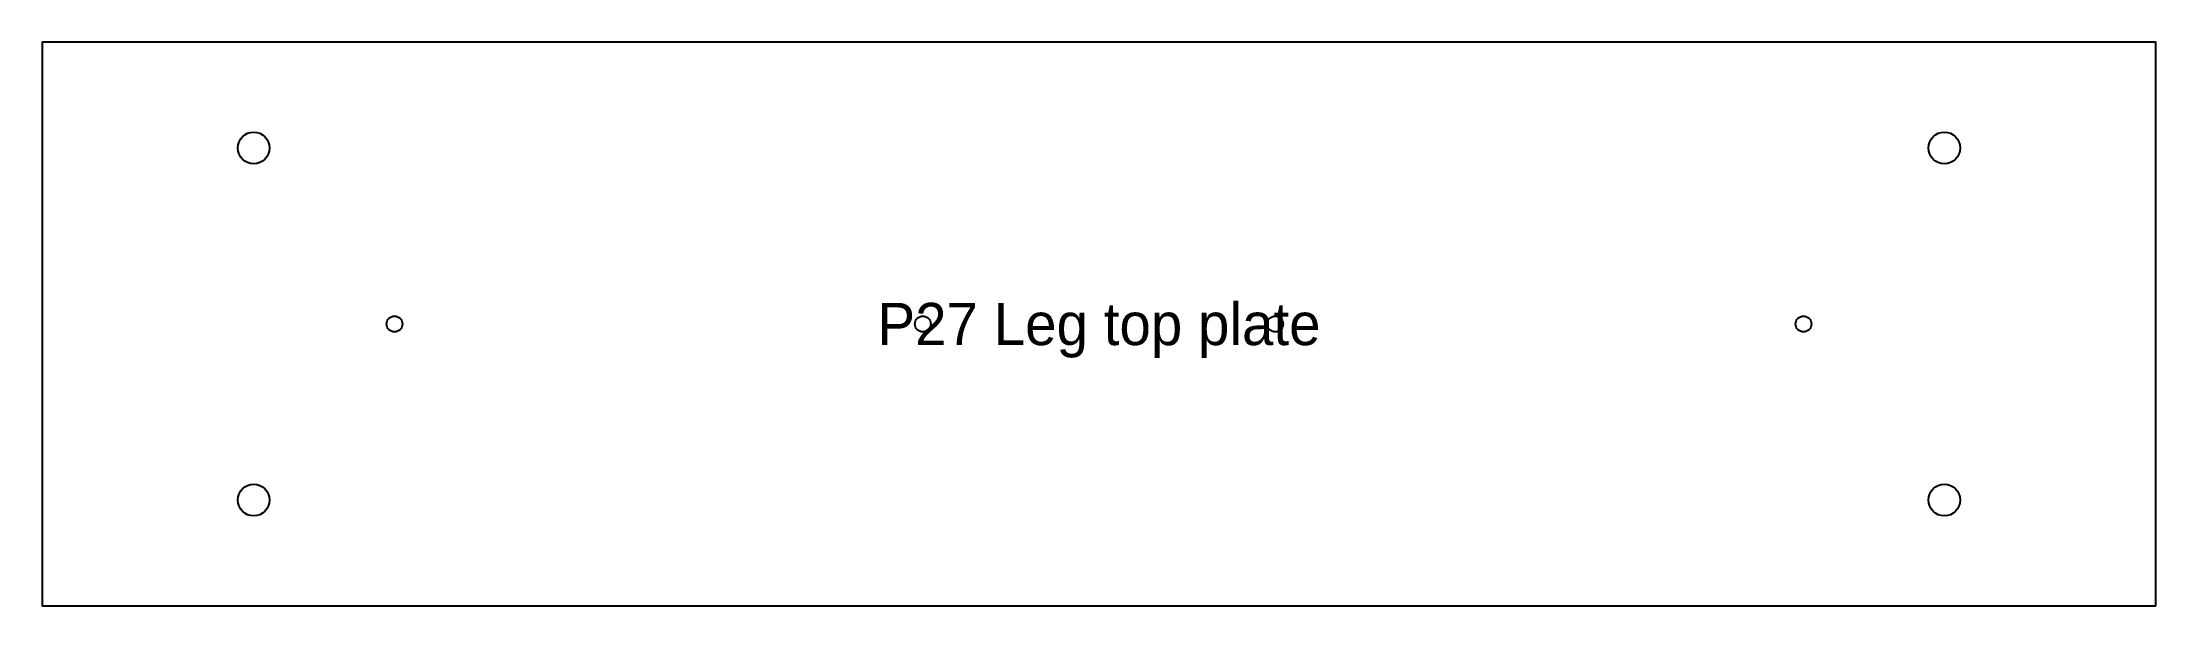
# Model space of a CAD drawing. Header units: millimetres. Extents: x 0 to 600, y 0 to 160.
import ezdxf
from ezdxf.enums import TextEntityAlignment as Align

# ---------------------------------------------------------------- set-up
doc = ezdxf.new("R2010")
doc.units = ezdxf.units.MM
for name, color, linetype in [('CUT_OUTSIDE', 1, 'Continuous'), ('DRILL', 3, 'Continuous'), ('NOTES', 7, 'Continuous')]:
    doc.layers.add(name, color=color, linetype=linetype)

msp = doc.modelspace()

# ---------------------------------------------------------------- linework, layer by layer
at = {"layer": 'CUT_OUTSIDE'}
msp.add_lwpolyline([(600, 0), (600, 160), (0, 160), (0, 0), (600, 0)], close=True, dxfattribs=at)
at = {"layer": 'DRILL'}
for centre, radius in [((60, 130), 4.5), ((540, 130), 4.5), ((100, 80), 2.25), ((250, 80), 2.25), ((350, 80), 2.25), ((500, 80), 2.25), ((60, 30), 4.5), ((540, 30), 4.5)]:
    msp.add_circle(centre, radius, dxfattribs=at)

# ---------------------------------------------------------------- texts
at = {"layer": 'NOTES'}
msp.add_text('P27 Leg top plate', height=12, dxfattribs=at).set_placement((300, 80), align=Align.MIDDLE_CENTER)

doc.saveas('drawing.dxf')
